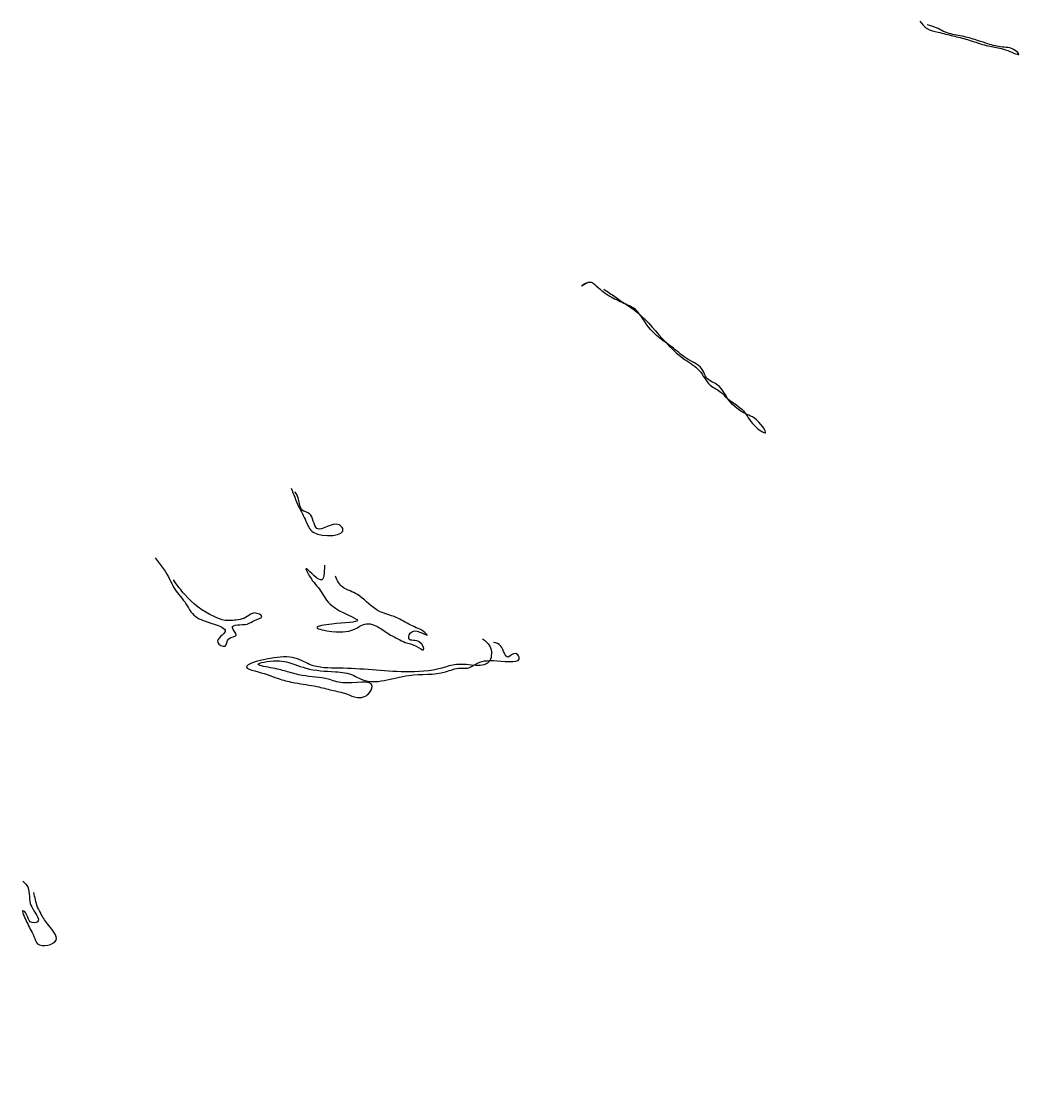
# Model space of a CAD drawing. Header units: metres. Extents: x 0 to 100, y 0 to 141.
# Drawn here: x 40.39 to 47.29, y 118.62 to 125.82 of the extents above; entities that cross this region are included whole.
import ezdxf

# ---------------------------------------------------------------- set-up
doc = ezdxf.new("R2010")
doc.units = ezdxf.units.M

msp = doc.modelspace()

# ---------------------------------------------------------------- linework, layer by layer
for points in [[(46.5, 125.825), (46.55, 125.775), (46.625, 125.75), (46.725, 125.725), (46.825, 125.7), (46.9, 125.675), (47, 125.65), (47.1, 125.625), (47.175, 125.6), (47.15, 125.625), (47.05, 125.65), (46.95, 125.675), (46.875, 125.7), (46.775, 125.725), (46.675, 125.75), (46.625, 125.775), (46.55, 125.8)], [(44.25, 124.05), (44.2, 124.025), (44.25, 124.05), (44.3, 124.025), (44.4, 123.95), (44.45, 123.925), (44.5, 123.9), (44.9, 123.525), (45, 123.45), (45.075, 123.35), (45.15, 123.3), (45.175, 123.275), (45.3, 123.175), (45.375, 123.075), (45.45, 123.025), (45.375, 123.125), (45.325, 123.15), (45.2, 123.25), (45.125, 123.35), (45.05, 123.4), (45.025, 123.45), (44.925, 123.525), (44.825, 123.6), (44.65, 123.75), (44.55, 123.875), (44.5, 123.9), (44.425, 123.95), (44.35, 124)], [(42.225, 122.65), (42.275, 122.525), (42.325, 122.425), (42.375, 122.35), (42.575, 122.375), (42.55, 122.4), (42.4, 122.375), (42.375, 122.425), (42.35, 122.475), (42.3, 122.5), (42.275, 122.575), (42.25, 122.625)], [(41.3, 122.175), (41.4, 122.025), (41.425, 121.975), (41.5, 121.875), (41.575, 121.775), (41.625, 121.75), (41.7, 121.725), (41.775, 121.675), (41.725, 121.6), (41.775, 121.575), (41.8, 121.625), (41.85, 121.65), (41.825, 121.7), (41.925, 121.725), (41.975, 121.75), (42.025, 121.775), (41.975, 121.8), (41.925, 121.775), (41.825, 121.75), (41.775, 121.75), (41.7, 121.775), (41.5, 121.925), (41.425, 122.025)], [(42.45, 122.125), (42.425, 122.025), (42.325, 122.1), (42.35, 122.05), (42.425, 121.95), (42.5, 121.85), (42.675, 121.75), (42.5, 121.725), (42.4, 121.7), (42.5, 121.675), (42.675, 121.7), (42.725, 121.725), (42.825, 121.7), (42.9, 121.65), (42.95, 121.625), (43, 121.6), (43.075, 121.575), (43.125, 121.55), (43.1, 121.6), (43.025, 121.625), (43.05, 121.675), (43.15, 121.65), (43.125, 121.675), (43.075, 121.7), (43.025, 121.725), (42.925, 121.775), (42.85, 121.8), (42.8, 121.825), (42.675, 121.925), (42.625, 121.95), (42.575, 121.975), (42.525, 122.05)], [(43.525, 121.625), (43.575, 121.575), (43.575, 121.475), (43.35, 121.45), (43.25, 121.425), (43, 121.4), (42.55, 121.425), (42.35, 121.45), (42.3, 121.475), (42.15, 121.5), (41.925, 121.425), (42, 121.4), (42.15, 121.35), (42.25, 121.325), (42.4, 121.3), (42.5, 121.275), (42.6, 121.25), (42.675, 121.225), (42.75, 121.25), (42.775, 121.3), (42.575, 121.325), (42.475, 121.35), (42.3, 121.375), (42.2, 121.4), (42.1, 121.425), (42, 121.45), (42.125, 121.475), (42.25, 121.45), (42.325, 121.425), (42.525, 121.4), (42.65, 121.375), (42.7, 121.35), (43.025, 121.375), (43.275, 121.4), (43.375, 121.425), (43.425, 121.425), (43.475, 121.45), (43.625, 121.475), (43.775, 121.5), (43.75, 121.525), (43.7, 121.5), (43.65, 121.575), (43.6, 121.6)], [(40.4, 119.975), (40.425, 119.95), (40.45, 119.825), (40.475, 119.775), (40.5, 119.7), (40.45, 119.7), (40.425, 119.75), (40.4, 119.775), (40.425, 119.7), (40.45, 119.65), (40.475, 119.6), (40.5, 119.55), (40.625, 119.575), (40.575, 119.675), (40.525, 119.75), (40.5, 119.8), (40.475, 119.9)]]:
    msp.add_spline(points, degree=3)

doc.saveas('drawing.dxf')
